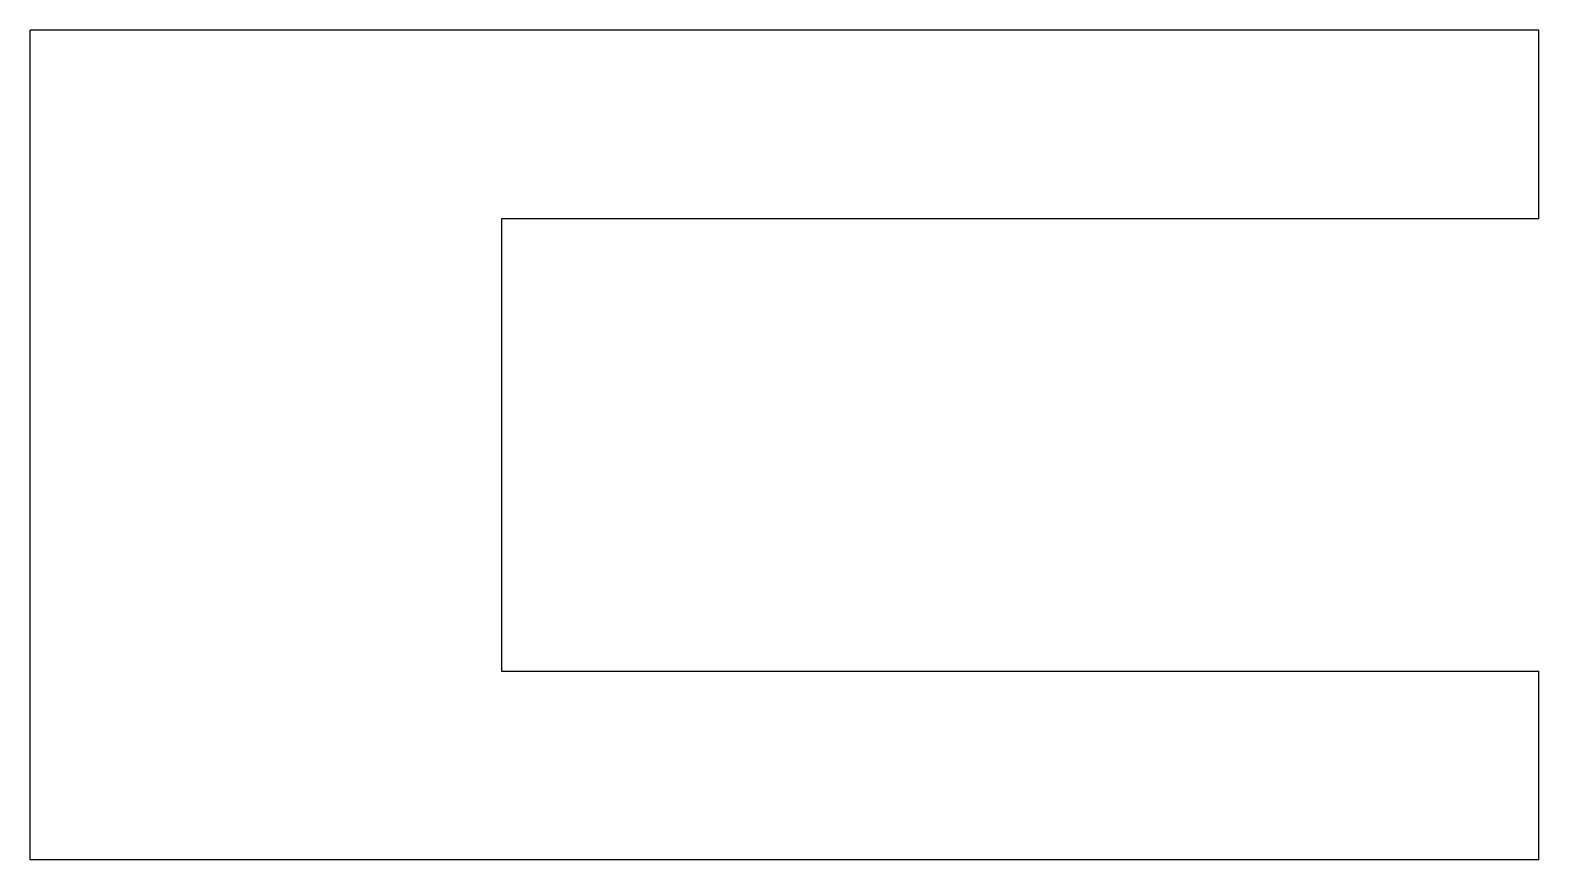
# Model space of a CAD drawing. Header units: metres. Extents: x -32.5 to 7.5, y -22 to 0.
import ezdxf

# ---------------------------------------------------------------- set-up
doc = ezdxf.new("R2010")
doc.units = ezdxf.units.M

msp = doc.modelspace()

# ---------------------------------------------------------------- linework, layer by layer
for points in [[(7.5, 0), (6.7, 0), (5.9, 0), (5.1, 0), (4.3, 0), (3.5, 0), (2.7, 0), (1.9, 0), (1.1, 0), (0.3, 0), (-0.5, 0), (-1.3, 0), (-2.1, 0), (-2.9, 0), (-3.7, 0), (-4.5, 0), (-5.3, 0), (-6.1, 0), (-6.9, 0), (-7.7, 0), (-8.5, 0), (-9.3, 0), (-10.1, 0), (-10.9, 0), (-11.7, 0), (-12.5, 0), (-13.3, 0), (-14.1, 0), (-14.9, 0), (-15.7, 0), (-16.5, 0), (-17.3, 0), (-18.1, 0), (-18.9, 0), (-19.7, 0), (-20.5, 0), (-21.3, 0), (-22.1, 0), (-22.9, 0), (-23.7, 0), (-24.5, 0), (-25.3, 0), (-26.1, 0), (-26.9, 0), (-27.7, 0), (-28.5, 0), (-29.3, 0), (-30.1, 0), (-30.9, 0), (-31.7, 0), (-32.5, 0)], [(-32.5, -22), (-32.5, -21.56), (-32.5, -21.12), (-32.5, -20.68), (-32.5, -20.24), (-32.5, -19.8), (-32.5, -19.36), (-32.5, -18.92), (-32.5, -18.48), (-32.5, -18.04), (-32.5, -17.6), (-32.5, -17.16), (-32.5, -16.72), (-32.5, -16.28), (-32.5, -15.84), (-32.5, -15.4), (-32.5, -14.96), (-32.5, -14.52), (-32.5, -14.08), (-32.5, -13.64), (-32.5, -13.2), (-32.5, -12.76), (-32.5, -12.32), (-32.5, -11.88), (-32.5, -11.44), (-32.5, -11), (-32.5, -10.56), (-32.5, -10.12), (-32.5, -9.68), (-32.5, -9.24), (-32.5, -8.8), (-32.5, -8.36), (-32.5, -7.92), (-32.5, -7.48), (-32.5, -7.04), (-32.5, -6.6), (-32.5, -6.16), (-32.5, -5.72), (-32.5, -5.28), (-32.5, -4.84), (-32.5, -4.4), (-32.5, -3.96), (-32.5, -3.52), (-32.5, -3.08), (-32.5, -2.64), (-32.5, -2.2), (-32.5, -1.76), (-32.5, -1.32), (-32.5, -0.88), (-32.5, -0.44), (-32.5, 0)], [(7.5, -5), (7.5, -4.9), (7.5, -4.8), (7.5, -4.7), (7.5, -4.6), (7.5, -4.5), (7.5, -4.4), (7.5, -4.3), (7.5, -4.2), (7.5, -4.1), (7.5, -4), (7.5, -3.9), (7.5, -3.8), (7.5, -3.7), (7.5, -3.6), (7.5, -3.5), (7.5, -3.4), (7.5, -3.3), (7.5, -3.2), (7.5, -3.1), (7.5, -3), (7.5, -2.9), (7.5, -2.8), (7.5, -2.7), (7.5, -2.6), (7.5, -2.5), (7.5, -2.4), (7.5, -2.3), (7.5, -2.2), (7.5, -2.1), (7.5, -2), (7.5, -1.9), (7.5, -1.8), (7.5, -1.7), (7.5, -1.6), (7.5, -1.5), (7.5, -1.4), (7.5, -1.3), (7.5, -1.2), (7.5, -1.1), (7.5, -1), (7.5, -0.9), (7.5, -0.8), (7.5, -0.7), (7.5, -0.6), (7.5, -0.5), (7.5, -0.4), (7.5, -0.3), (7.5, -0.2), (7.5, -0.1), (7.5, 0)], [(7.5, -5), (6.95, -5), (6.4, -5), (5.85, -5), (5.3, -5), (4.75, -5), (4.2, -5), (3.65, -5), (3.1, -5), (2.55, -5), (2, -5), (1.45, -5), (0.9, -5), (0.35, -5), (-0.2, -5), (-0.75, -5), (-1.3, -5), (-1.85, -5), (-2.4, -5), (-2.95, -5), (-3.5, -5), (-4.05, -5), (-4.6, -5), (-5.15, -5), (-5.7, -5), (-6.25, -5), (-6.8, -5), (-7.35, -5), (-7.9, -5), (-8.45, -5), (-9, -5), (-9.55, -5), (-10.1, -5), (-10.65, -5), (-11.2, -5), (-11.75, -5), (-12.3, -5), (-12.85, -5), (-13.4, -5), (-13.95, -5), (-14.5, -5), (-15.05, -5), (-15.6, -5), (-16.15, -5), (-16.7, -5), (-17.25, -5), (-17.8, -5), (-18.35, -5), (-18.9, -5), (-19.45, -5), (-20, -5)], [(-20, -5), (-20, -5.24), (-20, -5.48), (-20, -5.72), (-20, -5.96), (-20, -6.2), (-20, -6.44), (-20, -6.68), (-20, -6.92), (-20, -7.16), (-20, -7.4), (-20, -7.64), (-20, -7.88), (-20, -8.12), (-20, -8.36), (-20, -8.6), (-20, -8.84), (-20, -9.08), (-20, -9.32), (-20, -9.56), (-20, -9.8), (-20, -10.04), (-20, -10.28), (-20, -10.52), (-20, -10.76), (-20, -11), (-20, -11.24), (-20, -11.48), (-20, -11.72), (-20, -11.96), (-20, -12.2), (-20, -12.44), (-20, -12.68), (-20, -12.92), (-20, -13.16), (-20, -13.4), (-20, -13.64), (-20, -13.88), (-20, -14.12), (-20, -14.36), (-20, -14.6), (-20, -14.84), (-20, -15.08), (-20, -15.32), (-20, -15.56), (-20, -15.8), (-20, -16.04), (-20, -16.28), (-20, -16.52), (-20, -16.76), (-20, -17)], [(-20, -17), (-19.45, -17), (-18.9, -17), (-18.35, -17), (-17.8, -17), (-17.25, -17), (-16.7, -17), (-16.15, -17), (-15.6, -17), (-15.05, -17), (-14.5, -17), (-13.95, -17), (-13.4, -17), (-12.85, -17), (-12.3, -17), (-11.75, -17), (-11.2, -17), (-10.65, -17), (-10.1, -17), (-9.55, -17), (-9, -17), (-8.45, -17), (-7.9, -17), (-7.35, -17), (-6.8, -17), (-6.25, -17), (-5.7, -17), (-5.15, -17), (-4.6, -17), (-4.05, -17), (-3.5, -17), (-2.95, -17), (-2.4, -17), (-1.85, -17), (-1.3, -17), (-0.75, -17), (-0.2, -17), (0.35, -17), (0.9, -17), (1.45, -17), (2, -17), (2.55, -17), (3.1, -17), (3.65, -17), (4.2, -17), (4.75, -17), (5.3, -17), (5.85, -17), (6.4, -17), (6.95, -17), (7.5, -17)], [(7.5, -22), (7.5, -21.9), (7.5, -21.8), (7.5, -21.7), (7.5, -21.6), (7.5, -21.5), (7.5, -21.4), (7.5, -21.3), (7.5, -21.2), (7.5, -21.1), (7.5, -21), (7.5, -20.9), (7.5, -20.8), (7.5, -20.7), (7.5, -20.6), (7.5, -20.5), (7.5, -20.4), (7.5, -20.3), (7.5, -20.2), (7.5, -20.1), (7.5, -20), (7.5, -19.9), (7.5, -19.8), (7.5, -19.7), (7.5, -19.6), (7.5, -19.5), (7.5, -19.4), (7.5, -19.3), (7.5, -19.2), (7.5, -19.1), (7.5, -19), (7.5, -18.9), (7.5, -18.8), (7.5, -18.7), (7.5, -18.6), (7.5, -18.5), (7.5, -18.4), (7.5, -18.3), (7.5, -18.2), (7.5, -18.1), (7.5, -18), (7.5, -17.9), (7.5, -17.8), (7.5, -17.7), (7.5, -17.6), (7.5, -17.5), (7.5, -17.4), (7.5, -17.3), (7.5, -17.2), (7.5, -17.1), (7.5, -17)], [(7.5, -22), (6.7, -22), (5.9, -22), (5.1, -22), (4.3, -22), (3.5, -22), (2.7, -22), (1.9, -22), (1.1, -22), (0.3, -22), (-0.5, -22), (-1.3, -22), (-2.1, -22), (-2.9, -22), (-3.7, -22), (-4.5, -22), (-5.3, -22), (-6.1, -22), (-6.9, -22), (-7.7, -22), (-8.5, -22), (-9.3, -22), (-10.1, -22), (-10.9, -22), (-11.7, -22), (-12.5, -22), (-13.3, -22), (-14.1, -22), (-14.9, -22), (-15.7, -22), (-16.5, -22), (-17.3, -22), (-18.1, -22), (-18.9, -22), (-19.7, -22), (-20.5, -22), (-21.3, -22), (-22.1, -22), (-22.9, -22), (-23.7, -22), (-24.5, -22), (-25.3, -22), (-26.1, -22), (-26.9, -22), (-27.7, -22), (-28.5, -22), (-29.3, -22), (-30.1, -22), (-30.9, -22), (-31.7, -22), (-32.5, -22)]]:
    msp.add_lwpolyline(points)

doc.saveas('drawing.dxf')
